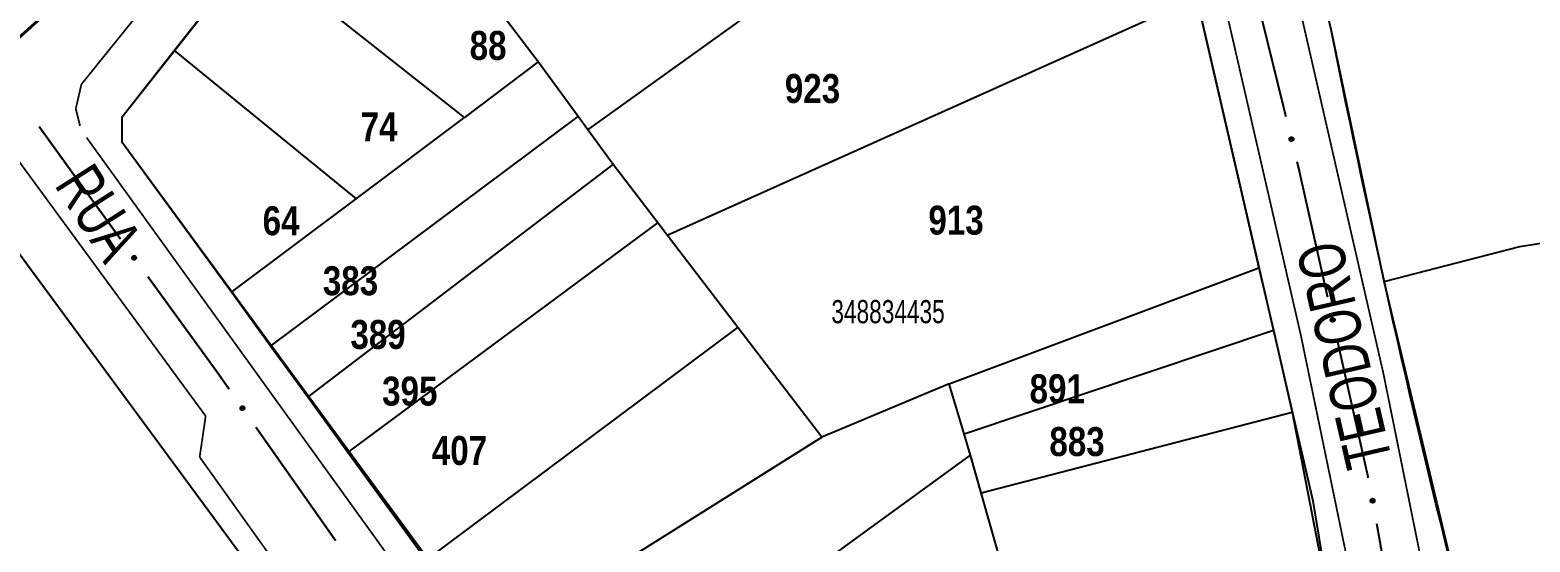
# Model space of a CAD drawing. Extents: x 200120 to 201962, y 4837541 to 4839252.
# Drawn here: x 200711 to 200840.5, y 4839041.7 to 4839085.9 of the extents above; entities that cross this region are included whole.
import ezdxf
from ezdxf.enums import TextEntityAlignment as Align

# ---------------------------------------------------------------- set-up
doc = ezdxf.new("R2010")
doc.units = 0
doc.header["$LTSCALE"] = 3
doc.header["$MEASUREMENT"] = 0
for name, color, linetype in [('CD-MALHA-LOTES', 40, 'CONTINUOUS'), ('CD_TXT_QUADRA', 7, 'CONTINUOUS'), ('LM-LIM-SETOR-FISCAL', 7, 'CONTINUOUS'), ('RU-QUADRAS', 210, 'CONTINUOUS'), ('SV-EIXO-RUA-PAV', 20, 'CONTINUOUS'), ('SV-RUA-PAVIM-S-GUIA-C-GUIA', 7, 'CONTINUOUS'), ('SV-TXT-RUA-PAV-S-GUIA-C-GUIA', 7, 'CONTINUOUS'), ('Th_NmrPort', 1, 'CONTINUOUS')]:
    doc.layers.add(name, color=color, linetype=linetype)
doc.styles.add('3488-34-2D_TXTB$0$ARIAL', font='ARIAL.TTF')
doc.styles.add('ARIAL', font='ARIAL.TTF')
doc.styles.get("Standard").update_dxf_attribs({"font": 'swisscbo.ttf'})
doc.linetypes.add('Limite', pattern='A,20,-3,[130,ltypeshp.shx,S=6.35,R=0,X=0,Y=0],-3,20', length=46)

msp = doc.modelspace()

# ---------------------------------------------------------------- linework, layer by layer
at = {"layer": 'CD-MALHA-LOTES'}
for p, q in [((200754.87, 4839083.19), (200739.01, 4839104.01)), ((200723.42, 4839084.18), (200730.21, 4839092.81)), ((200748.49, 4839078.4), (200730.21, 4839092.81)), ((200759.15, 4839077.32), (200777.33, 4839090.37)), ((200766, 4839068.23), (200811.71, 4839088.76)), ((200811.71, 4839088.76), (200817.11, 4839065.4)), ((200827.93, 4839064.23), (200823.35, 4839085.99)), ((200718.92, 4839078.45), (200723.42, 4839084.18)), ((200723.42, 4839084.18), (200739.13, 4839071.37)), ((200754.87, 4839083.19), (200748.49, 4839078.4)), ((200758.31, 4839078.47), (200754.87, 4839083.19)), ((200718.93, 4839076.24), (200718.92, 4839078.45)), ((200731.73, 4839058.64), (200758.31, 4839078.47)), ((200739.13, 4839071.37), (200748.49, 4839078.4)), ((200759.15, 4839077.32), (200758.31, 4839078.47)), ((200761.33, 4839074.33), (200759.15, 4839077.32)), ((200728.36, 4839063.29), (200718.93, 4839076.24)), ((200734.95, 4839054.23), (200761.33, 4839074.33)), ((200765.18, 4839069.3), (200761.33, 4839074.33)), ((200744.79, 4839019.47), (200706.55, 4839071.32)), ((200728.36, 4839063.29), (200739.13, 4839071.37)), ((200738.42, 4839049.45), (200765.18, 4839069.3)), ((200766, 4839068.23), (200765.18, 4839069.3)), ((200839.64, 4839067.24), (200851.23, 4839069.12)), ((200772.11, 4839060.24), (200766, 4839068.23)), ((200827.93, 4839064.23), (200839.64, 4839067.24)), ((200790.34, 4839055.38), (200817.11, 4839065.4)), ((200817.11, 4839065.4), (200818.36, 4839060.01)), ((200834.73, 4839035.66), (200827.93, 4839064.23)), ((200731.73, 4839058.64), (200728.36, 4839063.29)), ((200745.18, 4839040.17), (200772.11, 4839060.24)), ((200779.36, 4839050.78), (200772.11, 4839060.24)), ((200791.64, 4839051.08), (200818.36, 4839060.01)), ((200818.36, 4839060.01), (200819.99, 4839052.94)), ((200734.95, 4839054.23), (200731.73, 4839058.64)), ((200790.34, 4839055.38), (200779.36, 4839050.78)), ((200791.64, 4839051.08), (200790.34, 4839055.38)), ((200738.42, 4839049.45), (200734.95, 4839054.23)), ((200793.12, 4839045.98), (200819.99, 4839052.94)), ((200819.99, 4839052.94), (200822.65, 4839039.16)), ((200792.2, 4839049.22), (200791.64, 4839051.08)), ((200750.59, 4839032.73), (200779.36, 4839050.78)), ((200745.18, 4839040.17), (200738.42, 4839049.45)), ((200773.09, 4839035.36), (200792.2, 4839049.22)), ((200793.12, 4839045.98), (200792.2, 4839049.22)), ((200796.62, 4839033.72), (200793.12, 4839045.98))]:
    msp.add_line(p, q, dxfattribs=at)
at = {"layer": 'LM-LIM-SETOR-FISCAL', "linetype": 'Limite', "ltscale": 0.1, "const_width": 0.25}
msp.add_lwpolyline([(200521.68, 4838964.61), (200553.29, 4838981.96), (200564.39, 4838989.22), (200672.3, 4839059.61), (200684.22, 4839067.5), (200707.64, 4839083.14), (200717.52, 4839092.05), (200737.08, 4839117.29), (200754.26, 4839139.21), (200778.49, 4839169.85), (200794.49, 4839189.47), (200847.66, 4839252.11), (200852.14, 4839247.13), (200881.33, 4839202.85), (200892.4, 4839188.76), (200919.25, 4839149.87), (200940.67, 4839120.53), (200967.35, 4839077.3), (200978.06, 4839061.8), (200984.9, 4839052.16), (201020.3, 4839001.09), (201061.47, 4838944.21), (201080.55, 4838915.14)], dxfattribs=at)
at = {"layer": 'RU-QUADRAS', "color": 6, "linetype": 'Continuous'}
msp.add_lwpolyline([(200874.3, 4838925.75), (200827.7, 4838936.11), (200838.84, 4839001.43), (200839.3, 4839007.83), (200834.73, 4839035.66, -0.013108), (200823.35, 4839085.99), (200818.17, 4839106.9), (200796.5, 4839174.58), (200797.22, 4839177.09), (200844.92, 4839237.9)], format="xyb", dxfattribs=at)
msp.add_lwpolyline([(200718.93, 4839076.24), (200718.92, 4839078.45), (200786.03, 4839163.38), (200791.36, 4839158.9), (200810.73, 4839093.04), (200821.76, 4839045.29), (200828.26, 4839005.87), (200829.15, 4838998.12), (200823.46, 4838958.82), (200822.13, 4838958.43), (200802.44, 4838971.01), (200794.17, 4838977.11), (200783.76, 4838987.92)], close=True, dxfattribs=at)
msp.add_lwpolyline([(200674.55, 4839047.75), (200706.55, 4839071.32), (200744.79, 4839019.47), (200747.93, 4839019.57), (200755.55, 4839010.91), (200786.35, 4838972.39), (200767.31, 4838955.46, 0.012365), (200695.01, 4839025.05)], format="xyb", close=True, dxfattribs=at)
at = {"layer": 'SV-EIXO-RUA-PAV', "const_width": 0.18}
for points in [[(200819.44, 4839078.46), (200816.57, 4839090.11)], [(200715.17, 4839072.86), (200711.75, 4839077.61)], [(200820.58, 4839073.83), (200820.4, 4839074.57)], [(200820.63, 4839073.6), (200820.58, 4839073.83)], [(200823.04, 4839062.87), (200820.63, 4839073.6)], [(200715.26, 4839072.74), (200715.17, 4839072.86)], [(200718.79, 4839067.88), (200715.26, 4839072.74)], [(200727.21, 4839056.29), (200721.14, 4839064.65)], [(200826.55, 4839047.26), (200823.92, 4839058.96)], [(200727.59, 4839055.74), (200727.21, 4839056.29)], [(200728.17, 4839054.92), (200727.59, 4839055.74)], [(200737.37, 4839041.83), (200730.47, 4839051.65)], [(200829.37, 4839031.51), (200827.28, 4839043.32)]]:
    msp.add_lwpolyline(points, dxfattribs=at)
at = {"layer": 'SV-EIXO-RUA-PAV'}
for points in [[(200819.85, 4839076.35), (200819.8, 4839076.37), (200819.77, 4839076.4), (200819.75, 4839076.44), (200819.74, 4839076.47), (200819.74, 4839076.5), (200819.74, 4839076.54), (200819.75, 4839076.58), (200819.78, 4839076.62), (200819.81, 4839076.65), (200819.84, 4839076.67), (200819.87, 4839076.68), (200819.91, 4839076.69), (200819.95, 4839076.69), (200819.99, 4839076.67), (200820.03, 4839076.65), (200820.06, 4839076.62), (200820.08, 4839076.59), (200820.09, 4839076.55), (200820.09, 4839076.52), (200820.09, 4839076.48), (200820.08, 4839076.44), (200820.05, 4839076.4), (200820.02, 4839076.37), (200819.99, 4839076.35), (200819.96, 4839076.34), (200819.92, 4839076.33), (200819.89, 4839076.33), (200819.85, 4839076.35)], [(200719.96, 4839066.08), (200719.91, 4839066.09), (200719.87, 4839066.11), (200719.84, 4839066.13), (200719.82, 4839066.16), (200719.8, 4839066.19), (200719.79, 4839066.22), (200719.78, 4839066.26), (200719.79, 4839066.31), (200719.81, 4839066.35), (200719.83, 4839066.38), (200719.86, 4839066.41), (200719.89, 4839066.42), (200719.92, 4839066.43), (200719.96, 4839066.44), (200720.01, 4839066.43), (200720.05, 4839066.41), (200720.08, 4839066.39), (200720.1, 4839066.36), (200720.12, 4839066.33), (200720.13, 4839066.3), (200720.14, 4839066.26), (200720.13, 4839066.21), (200720.11, 4839066.17), (200720.09, 4839066.14), (200720.06, 4839066.12), (200720.03, 4839066.1), (200720, 4839066.09), (200719.96, 4839066.08)], [(200823.4, 4839060.75), (200823.36, 4839060.78), (200823.33, 4839060.81), (200823.31, 4839060.84), (200823.3, 4839060.87), (200823.3, 4839060.91), (200823.3, 4839060.95), (200823.31, 4839060.98), (200823.34, 4839061.03), (200823.37, 4839061.06), (200823.4, 4839061.08), (200823.44, 4839061.09), (200823.47, 4839061.09), (200823.51, 4839061.09), (200823.55, 4839061.07), (200823.59, 4839061.05), (200823.62, 4839061.02), (200823.64, 4839060.99), (200823.65, 4839060.95), (200823.65, 4839060.91), (200823.65, 4839060.88), (200823.64, 4839060.84), (200823.61, 4839060.8), (200823.58, 4839060.77), (200823.55, 4839060.75), (200823.52, 4839060.74), (200823.48, 4839060.74), (200823.44, 4839060.74), (200823.4, 4839060.75)], [(200729.31, 4839053.11), (200729.26, 4839053.11), (200729.22, 4839053.13), (200729.19, 4839053.15), (200729.17, 4839053.18), (200729.16, 4839053.21), (200729.14, 4839053.25), (200729.14, 4839053.29), (200729.15, 4839053.34), (200729.17, 4839053.38), (200729.19, 4839053.41), (200729.22, 4839053.43), (200729.25, 4839053.45), (200729.28, 4839053.46), (200729.32, 4839053.46), (200729.37, 4839053.45), (200729.41, 4839053.43), (200729.44, 4839053.41), (200729.46, 4839053.38), (200729.48, 4839053.35), (200729.49, 4839053.32), (200729.49, 4839053.28), (200729.49, 4839053.23), (200729.47, 4839053.19), (200729.45, 4839053.16), (200729.42, 4839053.14), (200729.39, 4839053.12), (200729.35, 4839053.11), (200729.31, 4839053.11)], [(200826.85, 4839045.13), (200826.81, 4839045.16), (200826.78, 4839045.19), (200826.76, 4839045.23), (200826.75, 4839045.26), (200826.75, 4839045.29), (200826.75, 4839045.33), (200826.77, 4839045.37), (200826.8, 4839045.41), (200826.83, 4839045.44), (200826.86, 4839045.46), (200826.9, 4839045.47), (200826.93, 4839045.47), (200826.97, 4839045.46), (200827.01, 4839045.45), (200827.05, 4839045.42), (200827.08, 4839045.39), (200827.09, 4839045.36), (200827.1, 4839045.32), (200827.1, 4839045.28), (200827.1, 4839045.25), (200827.08, 4839045.21), (200827.06, 4839045.17), (200827.03, 4839045.14), (200826.99, 4839045.13), (200826.96, 4839045.12), (200826.92, 4839045.11), (200826.89, 4839045.12), (200826.85, 4839045.13)]]:
    msp.add_lwpolyline(points, close=True, dxfattribs=at)
for points in [[(200819.8, 4839076.37), (200819.74, 4839076.54)], [(200819.79, 4839076.39), (200819.74, 4839076.51)], [(200819.77, 4839076.4), (200819.74, 4839076.5)], [(200819.85, 4839076.35), (200819.75, 4839076.58)], [(200819.82, 4839076.36), (200819.75, 4839076.55)], [(200819.87, 4839076.34), (200819.77, 4839076.6)], [(200819.89, 4839076.33), (200819.78, 4839076.62)], [(200819.9, 4839076.34), (200819.79, 4839076.63)], [(200819.92, 4839076.33), (200819.81, 4839076.65)], [(200819.94, 4839076.34), (200819.82, 4839076.66)], [(200819.96, 4839076.34), (200819.84, 4839076.67)], [(200819.97, 4839076.35), (200819.86, 4839076.68)], [(200819.99, 4839076.35), (200819.87, 4839076.68)], [(200820.01, 4839076.36), (200819.89, 4839076.68)], [(200820.02, 4839076.37), (200819.91, 4839076.69)], [(200820.04, 4839076.39), (200819.93, 4839076.68)], [(200820.05, 4839076.4), (200819.95, 4839076.69)], [(200820.06, 4839076.42), (200819.97, 4839076.68)], [(200820.08, 4839076.44), (200819.99, 4839076.67)], [(200820.08, 4839076.47), (200820.01, 4839076.65)], [(200820.09, 4839076.48), (200820.03, 4839076.65)], [(200820.09, 4839076.5), (200820.05, 4839076.63)], [(200820.09, 4839076.52), (200820.06, 4839076.62)], [(200719.96, 4839066.08), (200719.78, 4839066.26)], [(200720, 4839066.09), (200719.79, 4839066.31)], [(200719.98, 4839066.09), (200719.79, 4839066.29)], [(200719.93, 4839066.09), (200719.79, 4839066.24)], [(200719.91, 4839066.09), (200719.79, 4839066.22)], [(200720.01, 4839066.1), (200719.8, 4839066.33)], [(200719.89, 4839066.1), (200719.8, 4839066.2)], [(200719.87, 4839066.11), (200719.8, 4839066.19)], [(200720.03, 4839066.1), (200719.81, 4839066.35)], [(200720.05, 4839066.11), (200719.82, 4839066.36)], [(200720.06, 4839066.12), (200719.83, 4839066.38)], [(200720.08, 4839066.13), (200719.85, 4839066.39)], [(200720.09, 4839066.14), (200719.86, 4839066.41)], [(200720.1, 4839066.16), (200719.87, 4839066.41)], [(200720.11, 4839066.17), (200719.89, 4839066.42)], [(200720.12, 4839066.19), (200719.91, 4839066.42)], [(200720.13, 4839066.21), (200719.92, 4839066.43)], [(200720.13, 4839066.24), (200719.95, 4839066.43)], [(200720.14, 4839066.26), (200719.96, 4839066.44)], [(200720.13, 4839066.28), (200719.99, 4839066.43)], [(200720.13, 4839066.3), (200720.01, 4839066.43)], [(200720.12, 4839066.32), (200720.04, 4839066.42)], [(200720.12, 4839066.33), (200720.05, 4839066.41)], [(200823.36, 4839060.78), (200823.3, 4839060.95)], [(200823.34, 4839060.79), (200823.3, 4839060.92)], [(200823.33, 4839060.81), (200823.3, 4839060.91)], [(200823.4, 4839060.75), (200823.31, 4839060.98)], [(200823.38, 4839060.77), (200823.31, 4839060.96)], [(200823.42, 4839060.75), (200823.33, 4839061)], [(200823.44, 4839060.74), (200823.34, 4839061.03)], [(200823.46, 4839060.74), (200823.36, 4839061.04)], [(200823.48, 4839060.74), (200823.37, 4839061.06)], [(200823.5, 4839060.74), (200823.39, 4839061.06)], [(200823.52, 4839060.74), (200823.4, 4839061.08)], [(200823.53, 4839060.75), (200823.42, 4839061.08)], [(200823.55, 4839060.75), (200823.44, 4839061.09)], [(200823.57, 4839060.76), (200823.46, 4839061.09)], [(200823.58, 4839060.77), (200823.47, 4839061.09)], [(200823.6, 4839060.79), (200823.49, 4839061.08)], [(200823.61, 4839060.8), (200823.51, 4839061.09)], [(200823.62, 4839060.82), (200823.53, 4839061.08)], [(200823.64, 4839060.84), (200823.55, 4839061.07)], [(200823.64, 4839060.86), (200823.57, 4839061.05)], [(200823.65, 4839060.88), (200823.59, 4839061.05)], [(200823.65, 4839060.9), (200823.61, 4839061.03)], [(200823.65, 4839060.91), (200823.62, 4839061.02)], [(200729.31, 4839053.11), (200729.14, 4839053.29)], [(200729.26, 4839053.11), (200729.14, 4839053.25)], [(200729.35, 4839053.11), (200729.15, 4839053.34)], [(200729.33, 4839053.11), (200729.15, 4839053.31)], [(200729.29, 4839053.11), (200729.15, 4839053.26)], [(200729.37, 4839053.12), (200729.16, 4839053.35)], [(200729.24, 4839053.12), (200729.16, 4839053.22)], [(200729.22, 4839053.13), (200729.16, 4839053.21)], [(200729.39, 4839053.12), (200729.17, 4839053.38)], [(200729.4, 4839053.13), (200729.18, 4839053.39)], [(200729.42, 4839053.14), (200729.19, 4839053.41)], [(200729.43, 4839053.15), (200729.21, 4839053.42)], [(200729.45, 4839053.16), (200729.22, 4839053.43)], [(200729.46, 4839053.18), (200729.23, 4839053.44)], [(200729.47, 4839053.19), (200729.25, 4839053.45)], [(200729.48, 4839053.21), (200729.27, 4839053.45)], [(200729.49, 4839053.23), (200729.28, 4839053.46)], [(200729.49, 4839053.25), (200729.31, 4839053.46)], [(200729.49, 4839053.28), (200729.32, 4839053.46)], [(200729.49, 4839053.3), (200729.35, 4839053.45)], [(200729.49, 4839053.32), (200729.37, 4839053.45)], [(200729.48, 4839053.34), (200729.4, 4839053.44)], [(200729.48, 4839053.35), (200729.41, 4839053.43)], [(200826.81, 4839045.16), (200826.75, 4839045.33)], [(200826.79, 4839045.18), (200826.75, 4839045.3)], [(200826.78, 4839045.19), (200826.75, 4839045.29)], [(200826.83, 4839045.15), (200826.76, 4839045.34)], [(200826.85, 4839045.13), (200826.77, 4839045.37)], [(200826.87, 4839045.13), (200826.78, 4839045.39)], [(200826.89, 4839045.12), (200826.8, 4839045.41)], [(200826.9, 4839045.12), (200826.81, 4839045.42)], [(200826.92, 4839045.11), (200826.83, 4839045.44)], [(200826.94, 4839045.12), (200826.85, 4839045.44)], [(200826.96, 4839045.12), (200826.86, 4839045.46)], [(200826.98, 4839045.12), (200826.88, 4839045.46)], [(200826.99, 4839045.13), (200826.9, 4839045.47)], [(200827.01, 4839045.14), (200826.92, 4839045.46)], [(200827.03, 4839045.14), (200826.93, 4839045.47)], [(200827.04, 4839045.16), (200826.95, 4839045.46)], [(200827.06, 4839045.17), (200826.97, 4839045.46)], [(200827.07, 4839045.19), (200826.99, 4839045.45)], [(200827.08, 4839045.21), (200827.01, 4839045.45)], [(200827.09, 4839045.23), (200827.03, 4839045.43)], [(200827.1, 4839045.25), (200827.05, 4839045.42)], [(200827.1, 4839045.27), (200827.06, 4839045.4)], [(200827.1, 4839045.28), (200827.08, 4839045.39)]]:
    msp.add_lwpolyline(points, dxfattribs=at)
at = {"layer": 'SV-RUA-PAVIM-S-GUIA-C-GUIA', "const_width": 0.15}
for points in [[(200744.79, 4839117.65), (200715.41, 4839081.26)], [(200820.72, 4839059.62), (200813.75, 4839089.92)], [(200827.86, 4839056.28), (200820.3, 4839089.27)], [(200715.41, 4839081.26), (200714.92, 4839079.14), (200715.29, 4839077.66)], [(200726.14, 4839052.6), (200707.98, 4839077.37)], [(200715.85, 4839076.66), (200744.64, 4839036.74)], [(200825.06, 4839038.63), (200820.72, 4839059.62)], [(200832.81, 4839031.8), (200827.86, 4839056.28)], [(200725.62, 4839049.06), (200726.14, 4839052.6)], [(200745.03, 4839021.88), (200725.62, 4839049.06)]]:
    msp.add_lwpolyline(points, dxfattribs=at)

# ---------------------------------------------------------------- texts
at = {"layer": 'CD_TXT_QUADRA', "color": 7, "linetype": 'Continuous', "style": 'ARIAL', "width": 0.7}
msp.add_text('348834435', height=2, dxfattribs=at).set_placement((200780.18, 4839060.62))
at = {"layer": 'SV-TXT-RUA-PAV-S-GUIA-C-GUIA', "width": 0.7}
for s, rotation, style, p in [('RUA', 302.551, '3488-34-2D_TXTB$0$ARIAL', (200713.01, 4839072.56)), ('TEODORO', 103, 'ARIAL', (200828.65, 4839048.68))]:
    msp.add_text(s, height=4, rotation=rotation, dxfattribs=dict(at, style=style)).set_placement(p)
at = {"layer": 'Th_NmrPort', "color": 1}
for s, p in [('88', (200748.94, 4839084.61)), ('923', (200776.16, 4839080.89)), ('74', (200739.52, 4839077.58)), ('64', (200731.06, 4839069.47)), ('913', (200788.56, 4839069.52)), ('383', (200736.26, 4839064.29)), ('389', (200738.64, 4839059.65)), ('891', (200797.3, 4839054.96)), ('395', (200741.38, 4839054.76)), ('883', (200799.01, 4839050.4)), ('407', (200745.67, 4839049.63))]:
    msp.add_text(s, height=2.5, dxfattribs=at).set_placement(p, align=Align.MIDDLE_LEFT)

doc.saveas('drawing.dxf')
